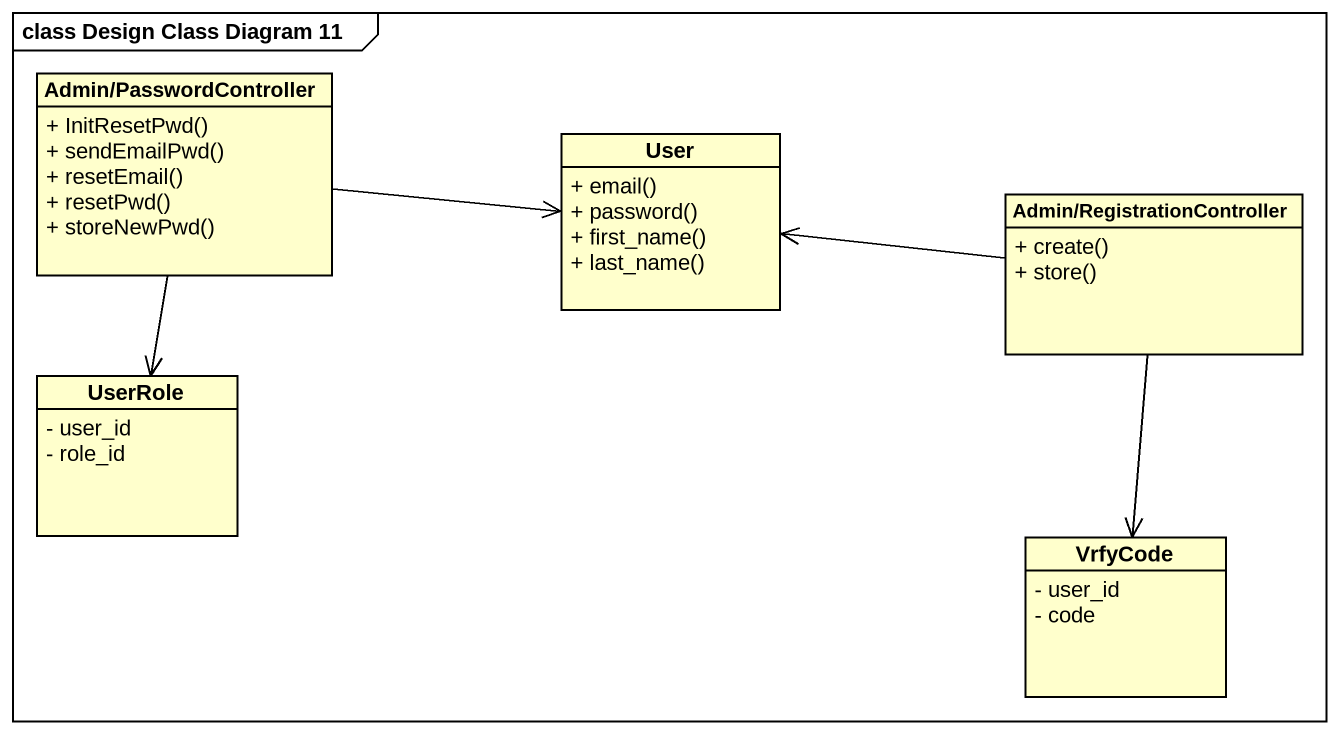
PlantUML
@startuml
mainframe class Design Class Diagram 11
hide circle
hide empty members
skinparam classAttributeIconSize 0
class "Admin/PasswordController" as Admin_PasswordController {
  + InitResetPwd()
  + sendEmailPwd()
  + resetEmail()
  + resetPwd()
  + storeNewPwd()
}
class User {
  + email()
  + password()
  + first_name()
  + last_name()
}
class "Admin/RegistrationController" as Admin_RegistrationController {
  + create()
  + store()
}
class UserRole {
  - user_id
  - role_id
}
class VrfyCode {
  - user_id
  - code
}
Admin_PasswordController -right-> User
Admin_PasswordController --> UserRole
Admin_RegistrationController -left-> User
Admin_RegistrationController --> VrfyCode
@enduml
